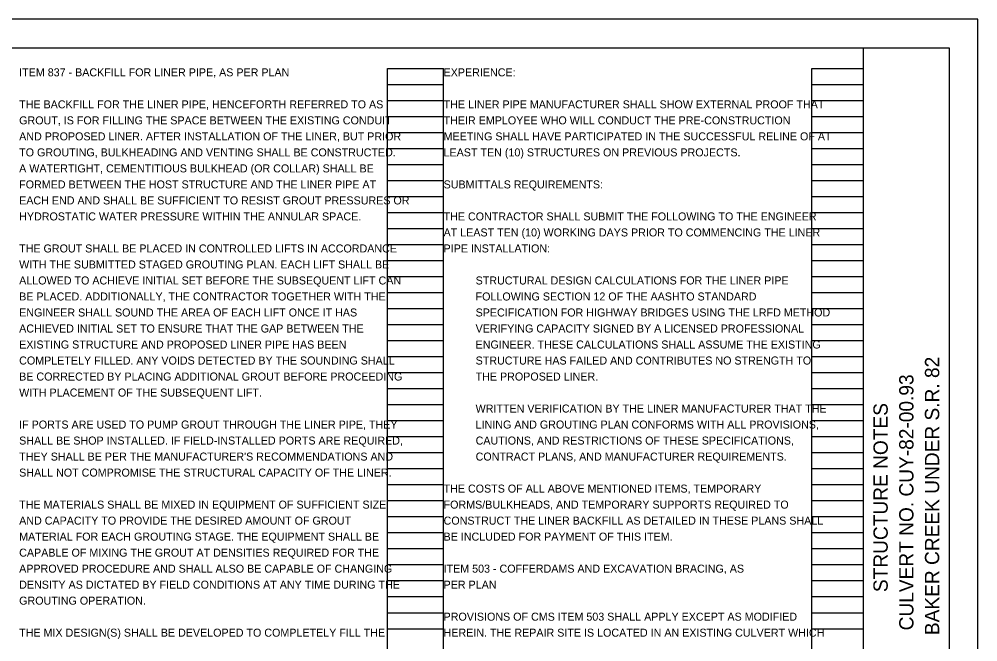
# Model space of a CAD drawing. Extents: x 0 to 34, y 0 to 22.
# Drawn here: x 17.24 to 34, y 11.11 to 22 of the extents above; entities that cross this region are included whole.
import ezdxf

# ---------------------------------------------------------------- set-up
doc = ezdxf.new("R2010")
doc.units = 0
for name, color, linetype in [('SH_Border', 7, 'Continuous'), ('SH_Cut_Line', 7, 'Continuous'), ('SH_Data', 7, 'Continuous'), ('SH_Text', 7, 'Continuous')]:
    doc.layers.add(name, color=color, linetype=linetype)

msp = doc.modelspace()

# ---------------------------------------------------------------- linework, layer by layer
at = {"layer": 'SH_Border'}
msp.add_line((32, 0.5), (32, 21.5), dxfattribs=at)
msp.add_lwpolyline([(1.5, 21.5), (33.5, 21.5), (33.5, 0.5), (1.5, 0.5)], close=True, dxfattribs=at)
at = {"layer": 'SH_Cut_Line'}
msp.add_lwpolyline([(0, 0), (34, 0), (34, 22), (0, 22)], close=True, dxfattribs=at)
at = {"layer": 'SH_Data'}
for p, q in [((23.68, 0.98), (23.68, 21.14)), ((23.68, 21.14), (24.66, 21.14)), ((24.66, 0.98), (24.66, 21.14)), ((31.1, 0.98), (31.1, 21.14)), ((31.1, 21.14), (32, 21.14)), ((32, 0.98), (32, 21.14)), ((23.68, 20.86), (24.66, 20.86)), ((31.1, 20.86), (32, 20.86)), ((23.68, 20.58), (24.66, 20.58)), ((31.1, 20.58), (32, 20.58)), ((23.68, 20.3), (24.66, 20.3)), ((31.1, 20.3), (32, 20.3)), ((23.68, 20.02), (24.66, 20.02)), ((31.1, 20.02), (32, 20.02)), ((23.68, 19.74), (24.66, 19.74)), ((31.1, 19.74), (32, 19.74)), ((23.68, 19.46), (24.66, 19.46)), ((31.1, 19.46), (32, 19.46)), ((23.68, 19.18), (24.66, 19.18)), ((31.1, 19.18), (32, 19.18)), ((23.68, 18.9), (24.66, 18.9)), ((31.1, 18.9), (32, 18.9)), ((23.68, 18.62), (24.66, 18.62)), ((31.1, 18.62), (32, 18.62)), ((23.68, 18.34), (24.66, 18.34)), ((31.1, 18.34), (32, 18.34)), ((23.68, 18.06), (24.66, 18.06)), ((31.1, 18.06), (32, 18.06)), ((23.68, 17.78), (24.66, 17.78)), ((31.1, 17.78), (32, 17.78)), ((23.68, 17.5), (24.66, 17.5)), ((31.1, 17.5), (32, 17.5)), ((23.68, 17.22), (24.66, 17.22)), ((31.1, 17.22), (32, 17.22)), ((23.68, 16.94), (24.66, 16.94)), ((31.1, 16.94), (32, 16.94)), ((23.68, 16.66), (24.66, 16.66)), ((31.1, 16.66), (32, 16.66)), ((23.68, 16.38), (24.66, 16.38)), ((31.1, 16.38), (32, 16.38)), ((23.68, 16.1), (24.66, 16.1)), ((31.1, 16.1), (32, 16.1)), ((23.68, 15.82), (24.66, 15.82)), ((31.1, 15.82), (32, 15.82)), ((23.68, 15.54), (24.66, 15.54)), ((31.1, 15.54), (32, 15.54)), ((23.68, 15.26), (24.66, 15.26)), ((31.1, 15.26), (32, 15.26)), ((23.68, 14.98), (24.66, 14.98)), ((31.1, 14.98), (32, 14.98)), ((23.68, 14.7), (24.66, 14.7)), ((31.1, 14.7), (32, 14.7)), ((23.68, 14.42), (24.66, 14.42)), ((31.1, 14.42), (32, 14.42)), ((23.68, 14.14), (24.66, 14.14)), ((31.1, 14.14), (32, 14.14)), ((23.68, 13.86), (24.66, 13.86)), ((31.1, 13.86), (32, 13.86)), ((23.68, 13.58), (24.66, 13.58)), ((31.1, 13.58), (32, 13.58)), ((23.68, 13.3), (24.66, 13.3)), ((31.1, 13.3), (32, 13.3)), ((23.68, 13.02), (24.66, 13.02)), ((31.1, 13.02), (32, 13.02)), ((23.68, 12.74), (24.66, 12.74)), ((31.1, 12.74), (32, 12.74)), ((23.68, 12.46), (24.66, 12.46)), ((31.1, 12.46), (32, 12.46)), ((23.68, 12.18), (24.66, 12.18)), ((31.1, 12.18), (32, 12.18)), ((23.68, 11.9), (24.66, 11.9)), ((31.1, 11.9), (32, 11.9)), ((23.68, 11.62), (24.66, 11.62)), ((31.1, 11.62), (32, 11.62)), ((23.68, 11.34), (24.66, 11.34)), ((31.1, 11.34), (32, 11.34))]:
    msp.add_line(p, q, dxfattribs=at)

# ---------------------------------------------------------------- texts
for s, p in [('BAKER CREEK UNDER S.R. 82', (33.325, 11.228)), ('CULVERT NO. CUY-82-00.93', (32.875, 11.31)), ('STRUCTURE NOTES', (32.425, 11.98))]:
    msp.add_text(s, height=0.25, rotation=90, dxfattribs=at).set_placement(p)
at = {"layer": 'SH_Text'}
for s, p in [('ITEM 837 - BACKFILL FOR LINER PIPE, AS PER PLAN', (17.24, 21)), ('EXPERIENCE:', (24.66, 21)), ('THE BACKFILL FOR THE LINER PIPE, HENCEFORTH REFERRED TO AS ', (17.24, 20.44)), ('THE LINER PIPE MANUFACTURER SHALL SHOW EXTERNAL PROOF THAT ', (24.66, 20.44)), ('GROUT, IS FOR FILLING THE SPACE BETWEEN THE EXISTING CONDUIT ', (17.24, 20.16)), ('THEIR EMPLOYEE WHO WILL CONDUCT THE PRE-CONSTRUCTION ', (24.66, 20.16)), ('AND PROPOSED LINER. AFTER INSTALLATION OF THE LINER, BUT PRIOR ', (17.24, 19.88)), ('MEETING SHALL HAVE PARTICIPATED IN THE SUCCESSFUL RELINE OF AT ', (24.66, 19.88)), ('TO GROUTING, BULKHEADING AND VENTING SHALL BE CONSTRUCTED. ', (17.24, 19.6)), ('LEAST TEN (10) STRUCTURES ON PREVIOUS PROJECTS.', (24.66, 19.6)), ('A WATERTIGHT, CEMENTITIOUS BULKHEAD (OR COLLAR) SHALL BE ', (17.24, 19.32)), ('FORMED BETWEEN THE HOST STRUCTURE AND THE LINER PIPE AT ', (17.24, 19.04)), ('SUBMITTALS REQUIREMENTS:', (24.66, 19.04)), ('EACH END AND SHALL BE SUFFICIENT TO RESIST GROUT PRESSURES OR ', (17.24, 18.76)), ('HYDROSTATIC WATER PRESSURE WITHIN THE ANNULAR SPACE.', (17.24, 18.48)), ('THE CONTRACTOR SHALL SUBMIT THE FOLLOWING TO THE ENGINEER ', (24.66, 18.48)), ('AT LEAST TEN (10) WORKING DAYS PRIOR TO COMMENCING THE LINER ', (24.66, 18.2)), ('THE GROUT SHALL BE PLACED IN CONTROLLED LIFTS IN ACCORDANCE ', (17.24, 17.92)), ('PIPE INSTALLATION:', (24.66, 17.92)), ('WITH THE SUBMITTED STAGED GROUTING PLAN. EACH LIFT SHALL BE ', (17.24, 17.64)), ('ALLOWED TO ACHIEVE INITIAL SET BEFORE THE SUBSEQUENT LIFT CAN ', (17.24, 17.36)), ('STRUCTURAL DESIGN CALCULATIONS FOR THE LINER PIPE ', (25.22, 17.36)), ('BE PLACED. ADDITIONALLY, THE CONTRACTOR TOGETHER WITH THE ', (17.24, 17.08)), ('FOLLOWING SECTION 12 OF THE AASHTO STANDARD ', (25.22, 17.08)), ('ENGINEER SHALL SOUND THE AREA OF EACH LIFT ONCE IT HAS ', (17.24, 16.8)), ('SPECIFICATION FOR HIGHWAY BRIDGES USING THE LRFD METHOD ', (25.22, 16.8)), ('ACHIEVED INITIAL SET TO ENSURE THAT THE GAP BETWEEN THE ', (17.24, 16.52)), ('VERIFYING CAPACITY SIGNED BY A LICENSED PROFESSIONAL ', (25.22, 16.52)), ('EXISTING STRUCTURE AND PROPOSED LINER PIPE HAS BEEN ', (17.24, 16.24)), ('ENGINEER. THESE CALCULATIONS SHALL ASSUME THE EXISTING ', (25.22, 16.24)), ('COMPLETELY FILLED. ANY VOIDS DETECTED BY THE SOUNDING SHALL ', (17.24, 15.96)), ('STRUCTURE HAS FAILED AND CONTRIBUTES NO STRENGTH TO ', (25.22, 15.96)), ('BE CORRECTED BY PLACING ADDITIONAL GROUT BEFORE PROCEEDING ', (17.24, 15.68)), ('THE PROPOSED LINER.', (25.22, 15.68)), ('WITH PLACEMENT OF THE SUBSEQUENT LIFT.', (17.24, 15.4)), ('WRITTEN VERIFICATION BY THE LINER MANUFACTURER THAT THE ', (25.22, 15.12)), ('IF PORTS ARE USED TO PUMP GROUT THROUGH THE LINER PIPE, THEY ', (17.24, 14.84)), ('LINING AND GROUTING PLAN CONFORMS WITH ALL PROVISIONS, ', (25.22, 14.84)), ('SHALL BE SHOP INSTALLED. IF FIELD-INSTALLED PORTS ARE REQUIRED, ', (17.24, 14.56)), ('CAUTIONS, AND RESTRICTIONS OF THESE SPECIFICATIONS, ', (25.22, 14.56)), ("THEY SHALL BE PER THE MANUFACTURER'S RECOMMENDATIONS AND ", (17.24, 14.28)), ('CONTRACT PLANS, AND MANUFACTURER REQUIREMENTS.', (25.22, 14.28)), ('SHALL NOT COMPROMISE THE STRUCTURAL CAPACITY OF THE LINER.', (17.24, 14)), ('THE COSTS OF ALL ABOVE MENTIONED ITEMS, TEMPORARY ', (24.66, 13.72)), ('THE MATERIALS SHALL BE MIXED IN EQUIPMENT OF SUFFICIENT SIZE ', (17.24, 13.44)), ('FORMS/BULKHEADS, AND TEMPORARY SUPPORTS REQUIRED TO ', (24.66, 13.44)), ('AND CAPACITY TO PROVIDE THE DESIRED AMOUNT OF GROUT ', (17.24, 13.16)), ('CONSTRUCT THE LINER BACKFILL AS DETAILED IN THESE PLANS SHALL ', (24.66, 13.16)), ('MATERIAL FOR EACH GROUTING STAGE. THE EQUIPMENT SHALL BE ', (17.24, 12.88)), ('BE INCLUDED FOR PAYMENT OF THIS ITEM.', (24.66, 12.88)), ('CAPABLE OF MIXING THE GROUT AT DENSITIES REQUIRED FOR THE ', (17.24, 12.6)), ('APPROVED PROCEDURE AND SHALL ALSO BE CAPABLE OF CHANGING ', (17.24, 12.32)), ('ITEM 503 - COFFERDAMS AND EXCAVATION BRACING, AS', (24.66, 12.32)), ('DENSITY AS DICTATED BY FIELD CONDITIONS AT ANY TIME DURING THE ', (17.24, 12.04)), ('PER PLAN', (24.66, 12.04)), ('GROUTING OPERATION.', (17.24, 11.76)), ('PROVISIONS OF CMS ITEM 503 SHALL APPLY EXCEPT AS MODIFIED ', (24.66, 11.48)), ('THE MIX DESIGN(S) SHALL BE DEVELOPED TO COMPLETELY FILL THE ', (17.24, 11.2)), ('HEREIN. THE REPAIR SITE IS LOCATED IN AN EXISTING CULVERT WHICH ', (24.66, 11.2))]:
    msp.add_text(s, height=0.14, dxfattribs=at).set_placement(p)

doc.saveas('drawing.dxf')
